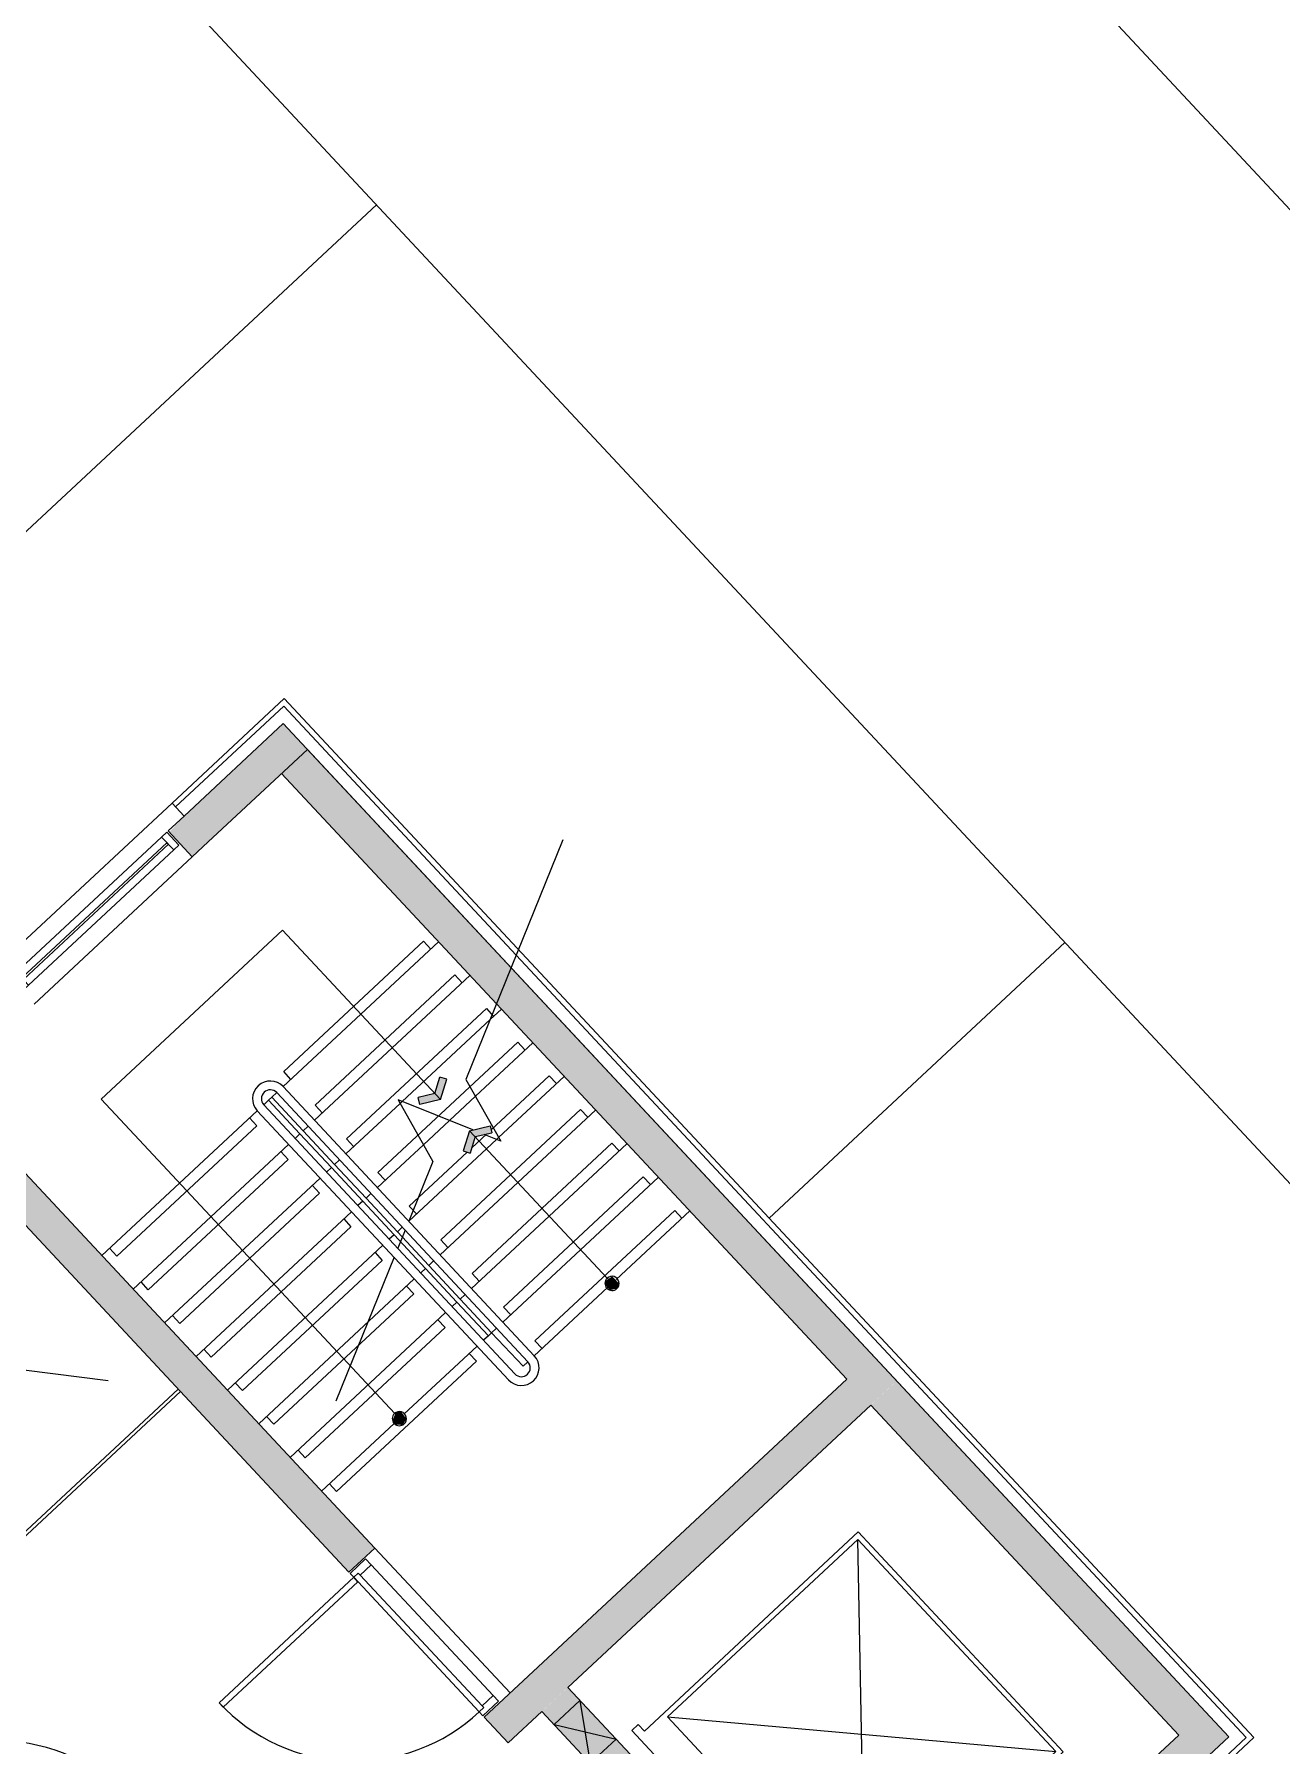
# Model space of a CAD drawing. Header units: millimetres. Extents: x -71377 to 516042, y -145869 to 441446.
# Drawn here: x 233846 to 240892, y 81455 to 91128 of the extents above; entities that cross this region are included whole.
import ezdxf

# ---------------------------------------------------------------- set-up
doc = ezdxf.new("R2010")
doc.units = ezdxf.units.MM
doc.header["$LTSCALE"] = 1000
doc.linetypes.add('_점선_S_', pattern=[1.6, 0.8, -0.8])
doc.linetypes.add('_점선_XS_', pattern=[1.15, 0.6, -0.55])
for name, color, linetype, lineweight in [('06', 6, 'Continuous', 5), ('A-detl', 7, 'Continuous', 5), ('A-door', 4, 'Continuous', 5), ('A-door-hdln', 8, 'Continuous', 5), ('A-ele-8', 8, 'Continuous', 5), ('A-fnsh', 5, 'Continuous', 5), ('A-furn-hdln', 8, '_점선_XS_', 5), ('A-glas', 5, 'Continuous', 5), ('A-glas-hdln', 8, 'Continuous', 5), ('A-hat', 251, 'Continuous', 5), ('A-insu', 251, 'Continuous', 5), ('A-mark-k', 7, 'Continuous', 5), ('A-strs', 7, 'Continuous', 5), ('A-wind', 4, 'Continuous', 5), ('A-wind-hdln', 8, 'Continuous', 5), ('A_cwall', 2, 'Continuous', 5), ('A_fnsh-4', 4, 'Continuous', 5), ('AA_난간', 7, 'Continuous', 9), ('AA_논슬립', 252, 'Continuous', 5), ('AA_오픈', 8, '_점선_S_', 5), ('elev', 4, 'Continuous', 5), ('조경라인_dwg', 8, 'Continuous', 5)]:
    doc.layers.add(name, color=color, linetype=linetype, lineweight=lineweight)

# ---------------------------------------------------------------- blocks, each defined once
blk = doc.blocks.new('EV_15인승 - EV_15인승_1060x2100-6900318-지반층 배치도')
at = {"layer": 'A-furn-hdln'}
for p, q in [((1050, 100), (1050, -100)), ((1350, 100), (1350, -100))]:
    blk.add_line(p, q, dxfattribs=at)
at = {"layer": 'elev'}
for p, q in [((1350, 100), (1050, -100)), ((1350, -100), (1050, 100)), ((-405, -65), (-405, -50)), ((-405, -50), (-375, -50)), ((-402, -65), (-405, -65)), ((-405, -100), (-405, -85)), ((-405, -85), (-402, -85)), ((-378, -53), (-402, -53)), ((-402, -53), (-402, -65)), ((-402, -85), (-402, -97)), ((-378, -97), (-378, -53)), ((-375, -50), (625, -50)), ((-375, -50), (-375, -100)), ((625, -50), (655, -50)), ((625, -50), (625, -100)), ((652, -53), (628, -53)), ((628, -53), (628, -97)), ((652, -65), (652, -53)), ((655, -65), (652, -65)), ((652, -97), (652, -85)), ((652, -85), (655, -85)), ((655, -50), (655, -65)), ((655, -85), (655, -100)), ((665, -135), (-415, -135)), ((-415, -135), (-415, -175)), ((-415, -175), (665, -175)), ((-375, -100), (-405, -100)), ((-402, -97), (-378, -97)), ((-375, -100), (625, -100)), ((655, -100), (625, -100)), ((628, -97), (652, -97)), ((665, -175), (665, -135)), ((1025, -198), (-775, -198)), ((-775, -198), (-775, -248)), ((-775, -248), (-725, -248)), ((-725, -248), (-725, -1898)), ((665, -219), (-415, -219)), ((-415, -219), (-415, -259)), ((-415, -259), (665, -259)), ((-325, -278), (-385, -278)), ((-385, -278), (-385, -398)), ((-325, -398), (-325, -278)), ((635, -278), (575, -278)), ((575, -278), (575, -398)), ((635, -398), (635, -278)), ((665, -259), (665, -219)), ((975, -1898), (975, -248)), ((975, -248), (1025, -248)), ((1025, -248), (1025, -198)), ((-695, -1868), (-695, -398)), ((-695, -398), (-325, -398)), ((945, -398), (-695, -1868)), ((-695, -398), (945, -1868)), ((575, -398), (945, -398)), ((945, -398), (945, -1868)), ((-1100, -720), (-950, -720)), ((-950, -1580), (-1100, -720)), ((-1100, -1580), (-950, -720)), ((-1100, -1580), (-1100, -720)), ((-950, -720), (-950, -1580)), ((-950, -1580), (-1100, -1580)), ((-725, -1898), (975, -1898)), ((945, -1868), (-695, -1868))]:
    blk.add_line(p, q, dxfattribs=at)
blk = doc.blocks.new('외여닫이문 - __A_FSD_11x21_씰FL_20_원형__계단실-7570922-지반층 배치도')
at = {"layer": 'A-door'}
for p, q in [((485, 100), (485, 1140)), ((485, 1140), (520, 1140)), ((520, 100), (520, 1140)), ((-520, 100), (-550, 100)), ((-550, 100), (-550, -20)), ((-520, 65), (-520, 100)), ((485, 100), (520, 100)), ((520, 100), (520, 65)), ((550, 100), (520, 100)), ((550, -20), (550, 100)), ((-505, 65), (-520, 65)), ((-505, -20), (-505, 65)), ((520, 65), (505, 65)), ((505, 65), (505, -20)), ((-550, -20), (-505, -20)), ((505, -20), (550, -20))]:
    blk.add_line(p, q, dxfattribs=at)
at = {"layer": 'A-door-hdln'}
for p, q in [((520, 100), (-520, 100)), ((505, 65), (-505, 65)), ((505, -20), (-505, -20))]:
    blk.add_line(p, q, dxfattribs=at)
blk.add_arc((520, 100), 1040, 90, 180, dxfattribs=at)
blk = doc.blocks.new('고정창 - _A_AW_12X11-7564381-지반층 배치도')
at = {"layer": 'A-glas'}
for p, q in [((-560, -44), (560, -44)), ((-560, -56), (-560, -44)), ((560, -56), (-560, -56)), ((560, -44), (560, -56))]:
    blk.add_line(p, q, dxfattribs=at)
at = {"layer": 'A-wind'}
for p, q in [((-600, 0), (-560, 0)), ((-600, -100), (-600, 0)), ((-560, 0), (-560, -100)), ((560, 0), (600, 0)), ((560, -100), (560, 0)), ((600, 0), (600, -100)), ((-560, -100), (-600, -100)), ((600, -100), (560, -100))]:
    blk.add_line(p, q, dxfattribs=at)
at = {"layer": 'A-wind-hdln'}
for p, q in [((-560, 0), (560, 0)), ((560, -100), (-560, -100))]:
    blk.add_line(p, q, dxfattribs=at)
blk = doc.blocks.new('세대현관문 - _A_FSD_11x22-6446858-지반층 배치도')
at = {"layer": 'A-door'}
for p, q in [((485, 50), (485, 1090)), ((485, 1090), (520, 1090)), ((520, 50), (520, 1090)), ((-520, 50), (-550, 50)), ((-550, 50), (-550, -70)), ((-520, 10), (-520, 50)), ((-505, 10), (-520, 10)), ((-505, -40), (-505, 10)), ((485, 50), (520, 50)), ((520, 10), (505, 10)), ((505, 10), (505, -40)), ((550, 50), (520, 50)), ((520, 50), (520, 10)), ((550, -70), (550, 50)), ((-550, -70), (-525, -70)), ((-525, -70), (-505, -40)), ((505, -40), (525, -70)), ((525, -70), (550, -70))]:
    blk.add_line(p, q, dxfattribs=at)
at = {"layer": 'A-door-hdln'}
for p, q in [((-520, 50), (520, 50)), ((-505, 10), (505, 10)), ((-525, -70), (525, -70))]:
    blk.add_line(p, q, dxfattribs=at)
blk.add_arc((520, 50), 1040, 90, 180, dxfattribs=at)
blk = doc.blocks.new('조경라인_dwg-6847807-지반층 배치도')
at = {"layer": '06', "flags": 128}
blk.add_lwpolyline([(229318, 94571.5), (233321, 98304.4), (249000.2, 81490.5)], dxfattribs=at)
blk = doc.blocks.new('계단진행_난간_Non Slip - 계단진행_난간_Non Slip-3375518-지반층 배치도')
at = {"layer": 'AA_난간'}
for p, q in [((700, 0), (700, -2080)), ((750, -2080), (750, 0)), ((850, 0), (850, -2080)), ((900, -2080), (900, 0))]:
    blk.add_line(p, q, dxfattribs=at)
for centre, radius, start, end in [((800, 0), 100, 360, 180), ((800, 0), 50, 0, 180), ((800, -2080), 100, 180, 0), ((800, -2080), 50, 180, 0)]:
    blk.add_arc(centre, radius, start, end, dxfattribs=at)
at = {"layer": 'AA_논슬립'}
for p, q in [((-440, -60), (-440, 0)), ((960, 60), (2040, 60)), ((960, 0), (960, 60)), ((2040, 60), (2040, 0)), ((640, -60), (-440, -60)), ((640, 0), (640, -60)), ((-440, -320), (-440, -260)), ((640, -260), (640, -320)), ((960, -200), (2040, -200)), ((960, -260), (960, -200)), ((2040, -200), (2040, -260)), ((640, -320), (-440, -320)), ((960, -460), (2040, -460)), ((960, -520), (960, -460)), ((2040, -460), (2040, -520)), ((-440, -580), (-440, -520)), ((640, -580), (-440, -580)), ((640, -520), (640, -580)), ((960, -720), (2040, -720)), ((960, -780), (960, -720)), ((2040, -720), (2040, -780)), ((-440, -840), (-440, -780)), ((640, -840), (-440, -840)), ((640, -780), (640, -840)), ((-440, -1100), (-440, -1040)), ((640, -1040), (640, -1100)), ((960, -980), (1407.6, -980)), ((960, -1040), (960, -980)), ((1441.4, -980), (1558.6, -980)), ((1592.4, -980), (2040, -980)), ((2040, -980), (2040, -1040)), ((640, -1100), (-440, -1100)), ((960, -1240), (2040, -1240)), ((960, -1300), (960, -1240)), ((2040, -1240), (2040, -1300)), ((-440, -1360), (-440, -1300)), ((640, -1300), (640, -1360)), ((640, -1360), (-440, -1360)), ((960, -1500), (2040, -1500)), ((960, -1560), (960, -1500)), ((2040, -1500), (2040, -1560)), ((-440, -1620), (-440, -1560)), ((640, -1620), (-440, -1620)), ((640, -1560), (640, -1620)), ((-440, -1880), (-440, -1820)), ((640, -1820), (640, -1880)), ((960, -1760), (2040, -1760)), ((960, -1820), (960, -1760)), ((2040, -1760), (2040, -1820)), ((640, -1880), (-440, -1880)), ((960, -2020), (2040, -2020)), ((960, -2080), (960, -2020)), ((2040, -2020), (2040, -2080))]:
    blk.add_line(p, q, dxfattribs=at)
blk = doc.blocks.new('계단 경로1 - 계단 경로 _양방향_-3375517-지반층 배치도')
at = {"layer": 'A-detl', "lineweight": 9}
for points in [[(-1389, 1296.1), (-1329, 1400), (-1389, 1503.9), (-1423.6, 1483.9), (-1375.2, 1400), (-1423.6, 1316.1)], [(-994.3, 1316.1), (-1042.8, 1400), (-994.3, 1483.9), (-1029, 1503.9), (-1089, 1400), (-1029, 1296.1)], [(111, 1365.4), (131, 1400), (119.3, 1428.3), (62.7, 1428.3), (56.4, 1380), (71, 1365.4)], [(-130.3, -10.4), (-140.7, 28.3), (-189, 34.6), (-207.6, 10.4), (-189, -34.6), (-158.6, -38.6)]]:
    blk.add_hatch(color=256, dxfattribs=at).paths.add_polyline_path(points)
for p, q in [((-1389, 1503.9), (-1423.6, 1483.9)), ((-1375.2, 1400), (-1423.6, 1483.9)), ((-1329, 1400), (-1389, 1503.9)), ((-1089, 1400), (-1029, 1503.9)), ((-1042.8, 1400), (-994.3, 1483.9)), ((-1029, 1503.9), (-994.3, 1483.9)), ((-2639, 1400), (-1329, 1400)), ((-2639, 0), (-2639, 1400)), ((-1375.2, 1400), (-1423.6, 1316.1)), ((-1329, 1400), (-1389, 1296.1)), ((91, 1400), (-1089, 1400)), ((-1089, 1400), (-1029, 1296.1)), ((-1042.8, 1400), (-994.3, 1316.1)), ((-1389, 1296.1), (-1423.6, 1316.1)), ((-1029, 1296.1), (-994.3, 1316.1)), ((-169, 0), (-2639, 0))]:
    blk.add_line(p, q, dxfattribs=at)
for centre, start, end in [((91, 1400), 360, 180), ((91, 1400), 180, 360), ((-169, 0), 360, 180), ((-169, 0), 180, 360)]:
    blk.add_arc(centre, 40, start, end, dxfattribs=at)

msp = doc.modelspace()

# ---------------------------------------------------------------- hatches: boundary and pattern name
at = {"layer": 'A-hat'}
for points in [[(234828.5, 86563.2), (235388.9, 87085.7), (235252.5, 87232), (234692.1, 86709.5), (234770.9, 86625)], [(238570.4, 83380.8), (238716.7, 83517.2), (235388.9, 87085.7), (235242.6, 86949.3), (238443.2, 83517.2)], [(234738, 86478.8), (234828.5, 86563.2), (234692.1, 86709.5), (234607.9, 86618.2), (234676.1, 86545.1)], [(235640.2, 82452.4), (235769, 82572.5), (233341.1, 85176.2), (233212.2, 85056), (235629.6, 82463.7)], [(235622.7, 82436.1), (235640.2, 82452.4), (233212.2, 85056), (233194.8, 85039.8), (235056.6, 83043.3)], [(236540, 81487.4), (238570.4, 83380.8), (238434.4, 83526.6), (236404, 81633.3), (236419.2, 81617)], [(240446.3, 81369.1), (240592.5, 81505.5), (238717, 83516.7), (238570.8, 83380.3), (240319.1, 81505.5)], [(236713.1, 81648.1), (237200.8, 81125.2), (237347, 81261.5), (236859.4, 81784.5)], [(236523, 81470.7), (236540, 81487.4), (236404, 81633.3), (236386.6, 81617), (236507.4, 81487.4)], [(238394.8, 79456.1), (240446.3, 81369.1), (240309.9, 81515.4), (238258.4, 79602.4), (238267.6, 79592.5)]]:
    msp.add_hatch(color=256, dxfattribs=at).paths.add_polyline_path(points)

# ---------------------------------------------------------------- linework, layer by layer
at = {"layer": 'A-ele-8'}
for p, q in [((233556.2, 85786.9), (234623.9, 86782.6)), ((234692.1, 86709.5), (234623.9, 86782.6)), ((234738, 86478.8), (233845.7, 85646.7))]:
    msp.add_line(p, q, dxfattribs=at)
at = {"layer": 'A-fnsh'}
for p, q in [((244645.4, 80656.5), (231551, 94698.4)), ((235779.4, 90164.1), (232488.3, 87095.1)), ((239666.8, 85995.3), (237995.6, 84437)), ((234671.4, 83456.4), (233358.6, 82232.2)), ((236359.3, 81646.3), (235650, 82406.9)), ((236713.1, 81648.1), (236523, 81470.7))]:
    msp.add_line(p, q, dxfattribs=at)
at = {"layer": 'A-insu'}
for p, q in [((235252.5, 87232), (234692.1, 86709.5)), ((235252.5, 87232), (235252.5, 87232)), ((235388.9, 87085.7), (240592.5, 81505.5))]:
    msp.add_line(p, q, dxfattribs=at)
at = {"layer": 'A-mark-k'}
for p, q in [((236831.1, 86574.9), (236284, 85220.9)), ((236284, 85220.9), (236480.1, 84872)), ((235900.6, 85106.2), (236096.7, 84757.3)), ((236323, 84935.5), (235900.6, 85106.2)), ((236480.1, 84872), (236387.7, 84909.4)), ((236096.7, 84757.3), (235960.5, 84420)), ((235939.8, 84368.9), (235898.5, 84266.6)), ((235877.8, 84215.4), (235549.7, 83403.3))]:
    msp.add_line(p, q, dxfattribs=at)
at = {"layer": 'A-strs'}
for p, q in [((235251.6, 85180.2), (236129.2, 85998.6)), ((235251.6, 85180.2), (236129.2, 85998.6)), ((235428.9, 84990), (236306.5, 85808.4)), ((235428.9, 84990), (236306.5, 85808.4)), ((236420.8, 85559.5), (236483.9, 85618.3)), ((236420.8, 85559.5), (236483.9, 85618.3)), ((236483.9, 85618.3), (236456.4, 85647.7)), ((235924.4, 85096.6), (236420.8, 85559.5)), ((235924.4, 85096.6), (236420.8, 85559.5)), ((236337.3, 85126.1), (236661.2, 85428.1)), ((236337.3, 85126.1), (236661.2, 85428.1)), ((236468.4, 84892.9), (236838.5, 85238)), ((236468.4, 84892.9), (236838.5, 85238)), ((235187.6, 85120.5), (235215, 85146.1)), ((235187.6, 85120.5), (235215, 85146.1)), ((235105.3, 85043.8), (234227.7, 84225.4)), ((235105.3, 85043.8), (234227.7, 84225.4)), ((235169.3, 85103.5), (235141.9, 85077.9)), ((235169.3, 85103.5), (235141.9, 85077.9)), ((235169.3, 85103.5), (235187.6, 85120.5)), ((235169.3, 85103.5), (235346.6, 84913.3)), ((235364.9, 84930.4), (235187.6, 85120.5)), ((235606.2, 84799.9), (235912.3, 85085.3)), ((235606.2, 84799.9), (235912.3, 85085.3)), ((235912.3, 85085.3), (235924.4, 85096.6)), ((235912.3, 85085.3), (235924.4, 85096.6)), ((236138.2, 84229.4), (237015.8, 85047.8)), ((236138.2, 84229.4), (237015.8, 85047.8)), ((236190.4, 84989.1), (236337.3, 85126.1)), ((236190.4, 84989.1), (236337.3, 85126.1)), ((235364.9, 84930.4), (235392.3, 84955.9)), ((235364.9, 84930.4), (235392.3, 84955.9)), ((236043.4, 84852.1), (236190.4, 84989.1)), ((236043.4, 84852.1), (236190.4, 84989.1)), ((235282.6, 84853.6), (234405, 84035.2)), ((235282.6, 84853.6), (234405, 84035.2)), ((235346.6, 84913.3), (235319.2, 84887.7)), ((235346.6, 84913.3), (235319.2, 84887.7)), ((235346.6, 84913.3), (235524, 84723.2)), ((235542.2, 84740.2), (235364.9, 84930.4)), ((235783.6, 84609.7), (236043.4, 84852.1)), ((235783.6, 84609.7), (236043.4, 84852.1)), ((235960.9, 84419.6), (236456.4, 84881.6)), ((235960.9, 84419.6), (236456.4, 84881.6)), ((236315.5, 84039.3), (237193.1, 84857.7)), ((236315.5, 84039.3), (237193.1, 84857.7)), ((236456.4, 84881.6), (236468.4, 84892.9)), ((236456.4, 84881.6), (236468.4, 84892.9)), ((235542.2, 84740.2), (235569.7, 84765.8)), ((235542.2, 84740.2), (235569.7, 84765.8)), ((235719.6, 84550.1), (235542.2, 84740.2)), ((235460, 84663.5), (234582.3, 83845.1)), ((235460, 84663.5), (234582.3, 83845.1)), ((235524, 84723.2), (235496.5, 84697.6)), ((235524, 84723.2), (235496.5, 84697.6)), ((235524, 84723.2), (235701.3, 84533)), ((236492.8, 83849.1), (237370.5, 84667.5)), ((236492.8, 83849.1), (237370.5, 84667.5)), ((235719.6, 84550.1), (235747, 84575.6)), ((235719.6, 84550.1), (235747, 84575.6)), ((235896.9, 84359.9), (235719.6, 84550.1)), ((235637.3, 84473.3), (234759.7, 83654.9)), ((235637.3, 84473.3), (234759.7, 83654.9)), ((235701.3, 84533), (235673.8, 84507.4)), ((235701.3, 84533), (235673.8, 84507.4)), ((235701.3, 84533), (235878.6, 84342.9)), ((237132.4, 84090), (237547.8, 84477.4)), ((237132.4, 84090), (237547.8, 84477.4)), ((235896.9, 84359.9), (235924.3, 84385.5)), ((235896.9, 84359.9), (235924.3, 84385.5)), ((235924.3, 84330.5), (235896.9, 84359.9)), ((235814.6, 84283.2), (234937, 83464.8)), ((235814.6, 84283.2), (234937, 83464.8)), ((235878.6, 84342.9), (235851.2, 84317.3)), ((235878.6, 84342.9), (235851.2, 84317.3)), ((235878.6, 84342.9), (236055.9, 84152.7)), ((236074.2, 84169.8), (235924.3, 84330.5)), ((236074.2, 84169.8), (236101.6, 84195.3)), ((236074.2, 84169.8), (236101.6, 84195.3)), ((236251.5, 83979.6), (236074.2, 84169.8)), ((235991.9, 84093), (235114.3, 83274.6)), ((235991.9, 84093), (235114.3, 83274.6)), ((236055.9, 84152.7), (236028.5, 84127.1)), ((236055.9, 84152.7), (236028.5, 84127.1)), ((236055.9, 84152.7), (236233.2, 83962.6)), ((236251.5, 83979.6), (236278.9, 84005.2)), ((236251.5, 83979.6), (236278.9, 84005.2)), ((236428.8, 83789.5), (236251.5, 83979.6)), ((236670.1, 83659), (237083.6, 84044.6)), ((236670.1, 83659), (237083.6, 84044.6)), ((236169.2, 83902.9), (235291.6, 83084.5)), ((236169.2, 83902.9), (235291.6, 83084.5)), ((236233.2, 83962.6), (236205.8, 83937)), ((236233.2, 83962.6), (236205.8, 83937)), ((236233.2, 83962.6), (236410.6, 83772.4)), ((236428.8, 83789.5), (236410.6, 83772.4)), ((236428.8, 83789.5), (236456.3, 83815)), ((236428.8, 83789.5), (236456.3, 83815)), ((236606.2, 83599.3), (236428.8, 83789.5)), ((236346.6, 83712.7), (235934, 83328)), ((236346.6, 83712.7), (235934, 83328)), ((236410.6, 83772.4), (236383.1, 83746.8)), ((236410.6, 83772.4), (236383.1, 83746.8)), ((236606.2, 83599.3), (236633.6, 83624.9)), ((236606.2, 83599.3), (236633.6, 83624.9)), ((235878.5, 83276.3), (235468.9, 82894.3)), ((235878.5, 83276.3), (235468.9, 82894.3)), ((235769, 82572.5), (236532.9, 81753.4))]:
    msp.add_line(p, q, dxfattribs=at)
at = {"layer": 'A_cwall'}
for p, q in [((235252.5, 87232), (234692.1, 86709.5)), ((235252.5, 87232), (240592.5, 81505.5)), ((235388.9, 87085.7), (234828.5, 86563.2)), ((235242.6, 86949.3), (236456.4, 85647.7)), ((234601.6, 86625), (234692.1, 86709.5)), ((234738, 86478.8), (234601.6, 86625)), ((234738, 86478.8), (234828.5, 86563.2)), ((236483.9, 85618.3), (238434.4, 83526.6)), ((235769, 82572.5), (233341.1, 85176.2)), ((233194.8, 85039.8), (235622.7, 82436.1)), ((238434.4, 83526.6), (236386.6, 81617)), ((238570.8, 83380.3), (236859.4, 81784.5)), ((238570.8, 83380.3), (240309.9, 81515.4)), ((235769, 82572.5), (235622.7, 82436.1)), ((237347, 81261.5), (236859.4, 81784.5)), ((236713.1, 81648.1), (236523, 81470.7)), ((236713.1, 81648.1), (237200.8, 81125.2)), ((236386.6, 81617), (236523, 81470.7)), ((238541.1, 79592.5), (240592.5, 81505.5)), ((240309.9, 81515.4), (238598.5, 79919.5))]:
    msp.add_line(p, q, dxfattribs=at)
at = {"layer": 'A_fnsh-4'}
for p, q in [((235257.4, 87373.4), (234623.9, 86782.6)), ((235257.4, 87373.4), (240733.9, 81500.6)), ((235255.9, 87331), (234644.4, 86760.7)), ((240691.5, 81502.1), (235255.9, 87331)), ((234657.7, 83471), (233344.9, 82246.8)), ((234671.4, 83456.4), (234657.7, 83471)), ((238640, 79589.1), (240691.5, 81502.1)), ((238682.4, 79587.6), (240733.9, 81500.6))]:
    msp.add_line(p, q, dxfattribs=at)
at = {"layer": 'AA_오픈'}
msp.add_line((231882, 83815.6), (234657.7, 83471), dxfattribs=at)

# ---------------------------------------------------------------- block references
at = {"layer": 'A-detl', "lineweight": 9, "rotation": 313.0000012484759}
msp.add_blockref('계단 경로1 - 계단 경로 _양방향_-3375517-지반층 배치도', (236023, 83180), dxfattribs=at)
at = {"layer": 'A-door-hdln'}
for name, p, rotation in [('외여닫이문 - __A_FSD_11x21_씰FL_20_원형__계단실-7570922-지반층 배치도', (236077.8, 82094.8), 133.0000012484745), ('세대현관문 - _A_FSD_11x22-6446858-지반층 배치도', (233241, 80789.4), 313.0000012484771)]:
    msp.add_blockref(name, p, dxfattribs=dict(at, rotation=rotation))
at = {"layer": 'A-glas-hdln', "rotation": 223.0000012484762}
msp.add_blockref('고정창 - _A_AW_12X11-7564381-지반층 배치도', (234223.7, 86135.9), dxfattribs=at)
at = {"layer": 'AA_논슬립', "rotation": 43.00000124847609}
msp.add_blockref('계단진행_난간_Non Slip - 계단진행_난간_Non Slip-3375518-지반층 배치도', (234593.4, 84566.4), dxfattribs=at)
at = {"layer": 'elev', "rotation": 133.0000012484755}
msp.add_blockref('EV_15인승 - EV_15인승_1060x2100-6900318-지반층 배치도', (237775.2, 80655.8), dxfattribs=at)
at = {"layer": '조경라인_dwg', "rotation": 8.537736462515947e-07}
msp.add_blockref('조경라인_dwg-6847807-지반층 배치도', (0, 0), dxfattribs=at)

doc.saveas('drawing.dxf')
